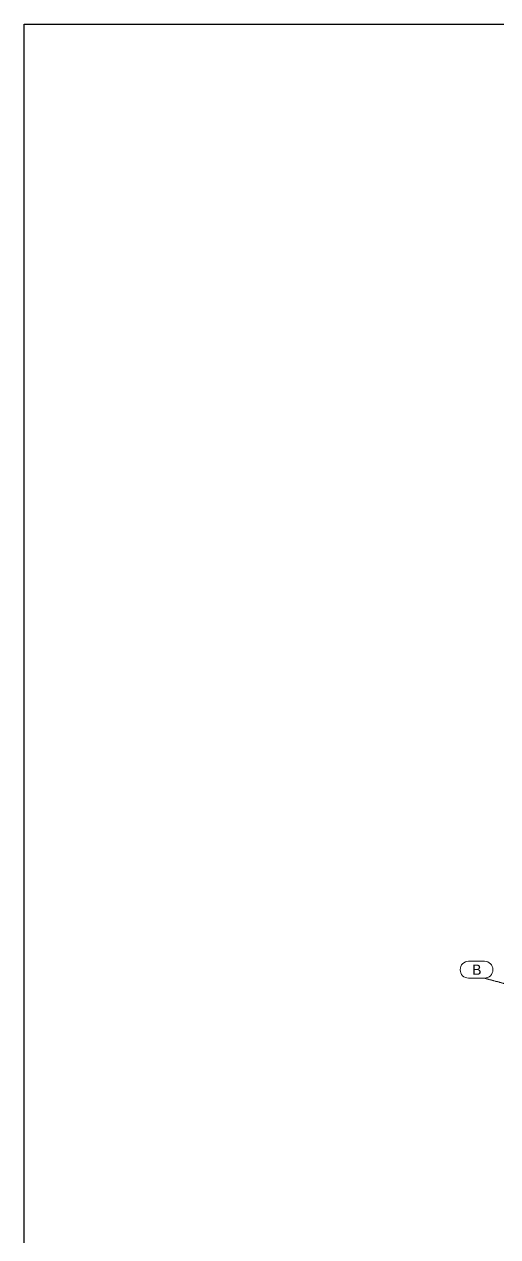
# Model space of a CAD drawing. Header units: millimetres. Extents: x 71565 to 189565, y -51699 to 32301.
# Drawn here: x 71565 to 80637, y 9083 to 32301 of the extents above; entities that cross this region are included whole.
import ezdxf

# ---------------------------------------------------------------- set-up
doc = ezdxf.new("R2010")
doc.units = ezdxf.units.MM
doc.linetypes.add('XKITLINE00', pattern=[0])
doc.linetypes.add('XKITLINE03', pattern=[6, 3, -1, 1, -1])
doc.layers.add('Maillage', color=1, linetype='Continuous', lineweight=0)
doc.styles.add('ARIAL', font='Arial.ttf')

msp = doc.modelspace()

# ---------------------------------------------------------------- linework, layer by layer
at = {"color": 6}
msp.add_lwpolyline([(71565, 32301), (189565, 32301), (189565, -51699), (71565, -51699), (71565, 32301)], dxfattribs=at)
at = {"layer": 'Maillage', "color": 0, "linetype": 'XKITLINE00', "lineweight": 0}
for p, q in [((80079, 14359), (80383, 14359)), ((80079, 14034), (80383, 14034))]:
    msp.add_line(p, q, dxfattribs=at)
at = {"layer": 'Maillage', "color": 0, "linetype": 'XKITLINE03', "lineweight": 0}
msp.add_line((80383, 14034), (131793, 77), dxfattribs=at)
at = {"layer": 'Maillage', "color": 0, "linetype": 'XKITLINE00', "lineweight": 0}
for centre, start, end in [((80079, 14197), 90, 270), ((80383, 14197), 270, 90)]:
    msp.add_arc(centre, 162, start, end, dxfattribs=at)

# ---------------------------------------------------------------- texts
at = {"layer": 'Maillage', "color": 0, "style": 'ARIAL'}
msp.add_text('B', height=195, dxfattribs=at).set_placement((80144, 14099))

doc.saveas('drawing.dxf')
